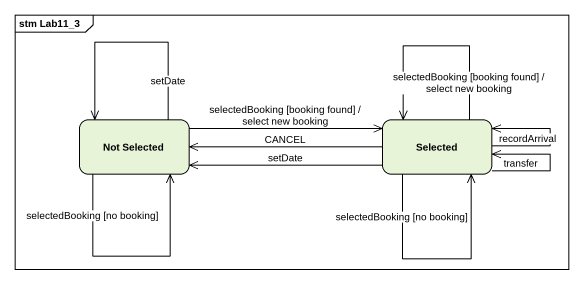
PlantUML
@startuml
mainframe stm Lab11_3
hide empty description
state "Not Selected" as Not_Selected
state Selected
Not_Selected --> Not_Selected : selectedBooking [no booking]
Not_Selected --> Not_Selected : setDate
Not_Selected -right-> Selected : selectedBooking [booking found] / select new booking
Selected -left-> Not_Selected : CANCEL
Selected -left-> Not_Selected : setDate
Selected --> Selected : selectedBooking [no booking]
Selected --> Selected : transfer
Selected --> Selected : recordArrival
Selected --> Selected : selectedBooking [booking found] / select new booking
@enduml
